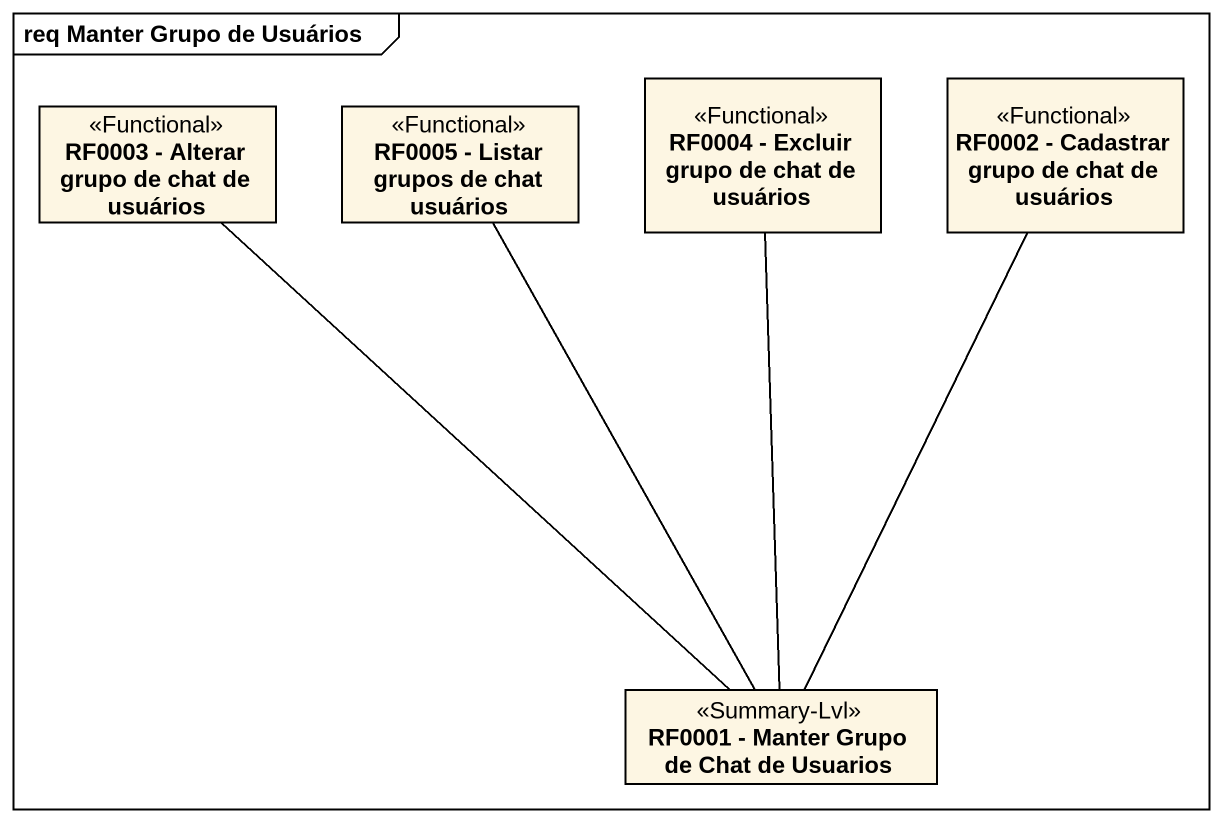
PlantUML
@startuml
mainframe req Manter Grupo de Usuários
hide circle
hide empty members
class "RF0003 - Alterar grupo de chat de usuários" as RF0003_Alterar_grupo_de <<Functional>>
class "RF0005 - Listar grupos de chat usuários" as RF0005_Listar_grupos_de <<Functional>>
class "RF0004 - Excluir grupo de chat de usuários" as RF0004_Excluir_grupo_de <<Functional>>
class "RF0002 - Cadastrar grupo de chat de usuários" as RF0002_Cadastrar_grupo_de <<Functional>>
class "RF0001 - Manter Grupo de Chat de Usuarios" as RF0001_Manter_Grupo_de_Chat <<Summary-Lvl>>
RF0001_Manter_Grupo_de_Chat -up- RF0003_Alterar_grupo_de
RF0001_Manter_Grupo_de_Chat -up- RF0005_Listar_grupos_de
RF0001_Manter_Grupo_de_Chat -up- RF0004_Excluir_grupo_de
RF0001_Manter_Grupo_de_Chat -up- RF0002_Cadastrar_grupo_de
@enduml
